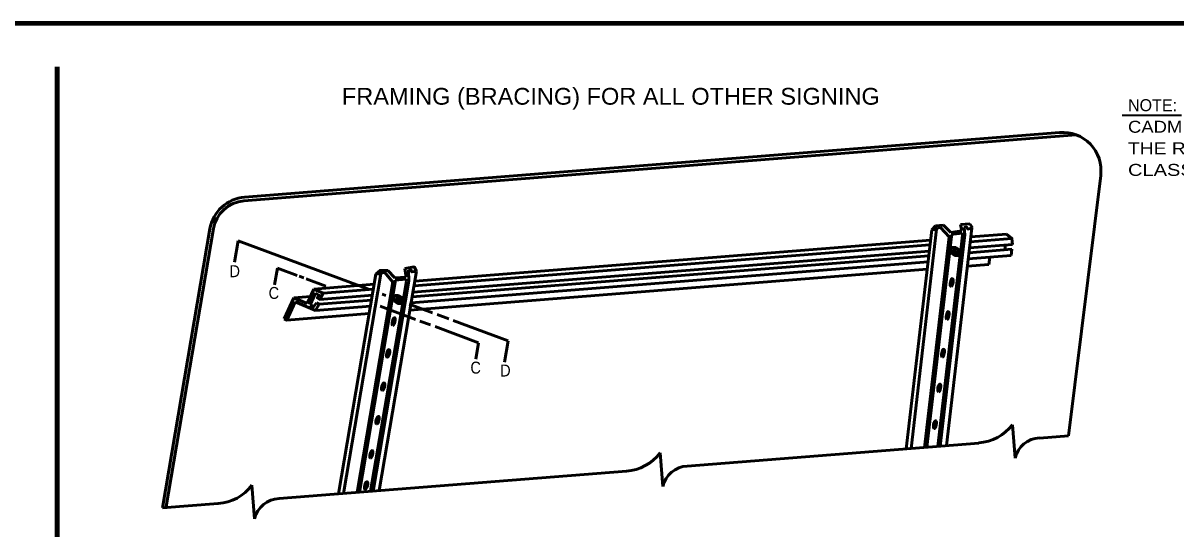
# Model space of a CAD drawing. Extents: x -14 to 842, y -11 to 533.
# Drawn here: x 292.3 to 580.9, y 399.9 to 526.5 of the extents above; entities that cross this region are included whole.
import ezdxf

# ---------------------------------------------------------------- set-up
doc = ezdxf.new("R2010")
doc.units = 0
doc.header["$LTSCALE"] = 1.2
doc.layers.add('1', color=7, linetype='Continuous', lineweight=53)
doc.layers.add('61', color=7, linetype='Continuous', lineweight=53)

msp = doc.modelspace()

# ---------------------------------------------------------------- linework, layer by layer
at = {"layer": '1', "lineweight": 35}
msp.add_line((567.434, 503.491), (582.271, 503.491), dxfattribs=at)
at = {"layer": '1'}
for p, q in [((347.579, 482.035), (555.881, 498.567)), ((347.741, 482.951), (551.764, 499.143)), ((562.051, 488.391), (553.955, 423.179)), ((526.981, 476.138), (529.265, 476.258)), ((529.918, 475.252), (529.265, 476.258)), ((339.036, 474.992), (327.155, 405.179)), ((339.963, 475.071), (328.043, 405.028)), ((519.754, 474.801), (513.365, 419.957)), ((520.981, 474.964), (514.584, 420.054)), ((519.754, 474.801), (520.708, 475.808)), ((520.708, 475.808), (522.674, 475.911)), ((521.316, 475.317), (521.947, 475.35)), ((528.066, 473.556), (521.9, 420.634)), ((521.947, 475.35), (524.078, 473.027)), ((522.674, 475.911), (524.555, 474.139)), ((529.769, 475.218), (523.424, 420.755)), ((524.555, 474.139), (527.316, 474.505)), ((524.627, 473.594), (527.388, 473.96)), ((524.627, 473.594), (524.692, 473.109)), ((527.452, 473.475), (526.927, 468.967)), ((526.981, 476.138), (527.316, 474.505)), ((527.388, 473.96), (527.452, 473.475)), ((527.452, 473.475), (528.066, 473.556)), ((528.066, 473.556), (527.885, 475.361)), ((529.511, 473.001), (538.483, 473.713)), ((346.136, 472.006), (345.23, 466.682)), ((346.136, 472.006), (378.789, 459.902)), ((390.169, 460.738), (519.31, 470.987)), ((390.377, 461.958), (519.452, 472.202)), ((524.078, 473.027), (517.937, 420.32)), ((524.692, 473.109), (518.547, 420.368)), ((524.078, 473.027), (524.692, 473.109)), ((529.193, 470.267), (539.959, 471.121)), ((529.37, 471.786), (539.837, 472.616)), ((538.215, 470.983), (538.074, 469.768)), ((389.702, 457.992), (518.991, 468.253)), ((389.91, 459.213), (519.133, 469.469)), ((526.873, 468.498), (521.291, 420.586)), ((525.115, 469.146), (524.44, 469.536)), ((524.44, 469.536), (524.89, 468.757)), ((525.565, 469.926), (524.89, 470.316)), ((525.565, 468.367), (524.89, 468.757)), ((525.672, 468.916), (526.547, 468.508)), ((526.465, 469.926), (525.79, 470.316)), ((525.973, 469.437), (526.786, 469.058)), ((526.515, 468.531), (526.465, 468.367)), ((526.776, 469.387), (526.69, 469.103)), ((528.874, 467.533), (539.64, 468.388)), ((529.051, 469.052), (539.817, 469.906)), ((534.257, 467.96), (534.045, 466.138)), ((539.817, 469.906), (539.64, 468.388)), ((355.929, 465.176), (355.224, 461.036)), ((355.929, 465.176), (360.854, 463.351)), ((387.839, 465.082), (388.158, 462.958)), ((389.131, 454.637), (518.602, 464.912)), ((389.442, 456.467), (518.815, 466.735)), ((528.662, 465.711), (534.045, 466.138)), ((361.417, 463.142), (362.542, 462.725)), ((363.105, 462.516), (368.03, 460.691)), ((380.623, 463.651), (371.268, 408.68)), ((381.857, 463.749), (372.502, 408.777)), ((388.857, 461.971), (379.905, 409.365)), ((390.803, 464.459), (381.447, 409.487)), ((382.21, 464.085), (382.842, 464.085)), ((382.842, 464.085), (384.847, 461.653)), ((383.597, 464.606), (385.382, 462.738)), ((385.382, 462.738), (388.158, 462.958)), ((385.425, 462.19), (388.202, 462.41)), ((385.425, 462.19), (385.464, 461.702)), ((388.241, 461.922), (387.4, 456.985)), ((388.202, 462.41), (388.241, 461.922)), ((388.857, 461.971), (388.73, 464.666)), ((365.038, 459.947), (363.429, 456.349)), ((365.474, 458.952), (364.173, 456.041)), ((365.038, 459.947), (380.197, 461.15)), ((367.429, 458.933), (379.99, 459.93)), ((384.847, 461.653), (375.895, 409.047)), ((385.464, 461.702), (376.512, 409.096)), ((379.772, 460.725), (380.389, 460.773)), ((384.847, 461.653), (385.464, 461.702)), ((360.035, 457.789), (357.667, 452.493)), ((360.035, 457.789), (364.222, 458.121)), ((360.035, 457.789), (363.429, 456.349)), ((360.374, 456.744), (365.506, 454.567)), ((366.364, 456.14), (365.506, 454.567)), ((366.364, 456.14), (365.704, 456.539)), ((366.364, 456.14), (379.523, 457.184)), ((366.571, 457.36), (379.73, 458.405)), ((387.311, 456.457), (379.288, 409.316)), ((382.184, 458.644), (383.083, 458.311)), ((385.621, 457.136), (384.946, 457.526)), ((384.946, 457.526), (385.396, 456.747)), ((386.071, 457.916), (385.396, 458.305)), ((386.071, 456.357), (385.396, 456.747)), ((386.178, 456.906), (387.053, 456.498)), ((386.971, 457.916), (386.296, 458.305)), ((386.479, 457.427), (387.292, 457.048)), ((387.021, 456.521), (386.971, 456.357)), ((387.282, 457.377), (387.196, 457.093)), ((388.94, 456.14), (394.783, 453.974)), ((358.339, 452.193), (378.951, 453.829)), ((365.506, 454.567), (379.263, 455.659)), ((381.672, 455.634), (390.489, 452.366)), ((395.908, 453.557), (398.825, 452.476)), ((391.614, 451.949), (394.29, 450.957)), ((395.416, 450.54), (406.31, 446.502)), ((399.95, 452.059), (413.692, 446.965)), ((406.31, 446.502), (405.606, 442.361)), ((413.692, 446.965), (412.786, 441.642)), ((539.941, 425.998), (540.639, 417.627)), ((458.56, 415.607), (531.511, 421.397)), ((546.766, 422.608), (553.955, 423.179)), ((451.74, 418.932), (452.439, 410.561)), ((356.372, 407.497), (443.305, 414.397)), ((349.553, 410.821), (350.251, 402.451)), ((327.155, 405.179), (341.118, 406.287))]:
    msp.add_line(p, q, dxfattribs=at)
at = {"layer": '1', "lineweight": 158}
msp.add_lwpolyline([(835.127, 526.537), (43.427, 526.437), (43.527, 0.437)], dxfattribs=at)
at = {"layer": '1'}
for points in [[(519.754, 474.801), (520.981, 474.964), (521.316, 475.317)], [(529.918, 475.252), (528.749, 474.982), (528.422, 475.485), (527.837, 475.35)], [(538.483, 473.713), (539.837, 472.616), (539.959, 471.121)], [(525.79, 470.316), (524.89, 470.316), (524.44, 469.536)], [(526.776, 469.387), (526.465, 469.926), (525.565, 469.926), (525.115, 469.146), (525.565, 468.367), (526.465, 468.367)], [(390.803, 464.459), (390.203, 465.499), (387.839, 465.082)], [(390.803, 464.459), (389.621, 464.251), (389.321, 464.771), (388.73, 464.666)], [(380.623, 463.651), (381.628, 464.606), (383.597, 464.606)], [(380.623, 463.651), (381.857, 463.749), (382.21, 464.085)], [(365.038, 459.947), (367.429, 458.933), (366.571, 457.36), (365.934, 457.726), (366.355, 458.454), (365.474, 458.952)], [(360.374, 456.744), (358.339, 452.193), (357.667, 452.493)], [(365.704, 456.539), (365.053, 455.544), (364.173, 456.041)], [(386.296, 458.305), (385.396, 458.305), (384.946, 457.526)], [(387.282, 457.377), (386.971, 457.916), (386.071, 457.916), (385.621, 457.136), (386.071, 456.357), (386.971, 456.357)]]:
    msp.add_lwpolyline(points, dxfattribs=at)
for centre in [(526.716, 468.754), (387.222, 456.743)]:
    msp.add_circle(centre, 0.3, dxfattribs=at)
for centre, radius, start, end in [((552.524, 489.573), 9.6, 352.92354, 94.53784), ((348.5, 473.381), 9.6, 94.53721, 170.34139), ((348.244, 473.661), 8.4, 94.53746, 170.34185), ((525.991, 469.079), 0.359, 92.88009, 207.11448), ((526.384, 468.9), 0.359, 94.02325, 208.01263), ((386.497, 457.069), 0.359, 92.88009, 207.11448), ((386.89, 456.89), 0.359, 94.02325, 208.01263), ((530.8, 432.888), 11.447, 273.53321, 322.9912), ((547.009, 416.164), 6.536, 92.19588, 167.06729), ((442.6, 425.822), 11.447, 273.53321, 322.9912), ((458.809, 409.098), 6.536, 92.19588, 167.06729), ((340.412, 417.712), 11.447, 273.53321, 322.9912), ((356.621, 400.988), 6.536, 92.19588, 167.06729)]:
    msp.add_arc(centre, radius, start, end, dxfattribs=at)
for centre, major_axis in [((524.751, 461.583), (-0.173, -0.974)), ((523.739, 453.329), (-0.173, -0.974)), ((385.051, 451.802), (-0.256, -0.955)), ((383.653, 443.824), (-0.256, -0.955)), ((522.571, 443.908), (-0.173, -0.974)), ((382.42, 435.517), (-0.256, -0.955)), ((521.637, 435.187), (-0.173, -0.974)), ((381.022, 427.128), (-0.256, -0.955)), ((520.547, 425.999), (-0.173, -0.974)), ((379.46, 418.575), (-0.256, -0.955)), ((378.144, 410.762), (-0.256, -0.955))]:
    msp.add_ellipse(centre, major_axis=major_axis, ratio=0.337914, dxfattribs=at)
at = {"layer": '61', "lineweight": 106}
msp.add_line((300.826, 515.549), (300.826, 11.525), dxfattribs=at)

# ---------------------------------------------------------------- texts
at = {"layer": '1'}
for s, height, width, p in [('FRAMING (BRACING) FOR ALL OTHER SIGNING', 4.2, 1.05, (372.084, 506.102)), ('CADMIUM PLATED BOLTS SHALL MEET', 3, 1.15, (568.89, 499.079)), ('THE REQUIREMENTS OF ASTM B766,', 3, 1.2, (568.89, 493.679)), ('CLASS 8, TYPE 2.', 3, 1.25, (568.89, 488.279)), ('D', 3, 0.9, (343.963, 462.925)), ('C', 3, 0.9, (353.746, 457.471)), ('C', 3, 0.9, (404.262, 438.781)), ('D', 3, 0.9, (411.72, 438.06))]:
    msp.add_text(s, height=height, dxfattribs=dict(at, width=width)).set_placement(p)
msp.add_text('NOTE:', height=3, dxfattribs=at).set_placement((568.89, 504.479))

doc.saveas('drawing.dxf')
